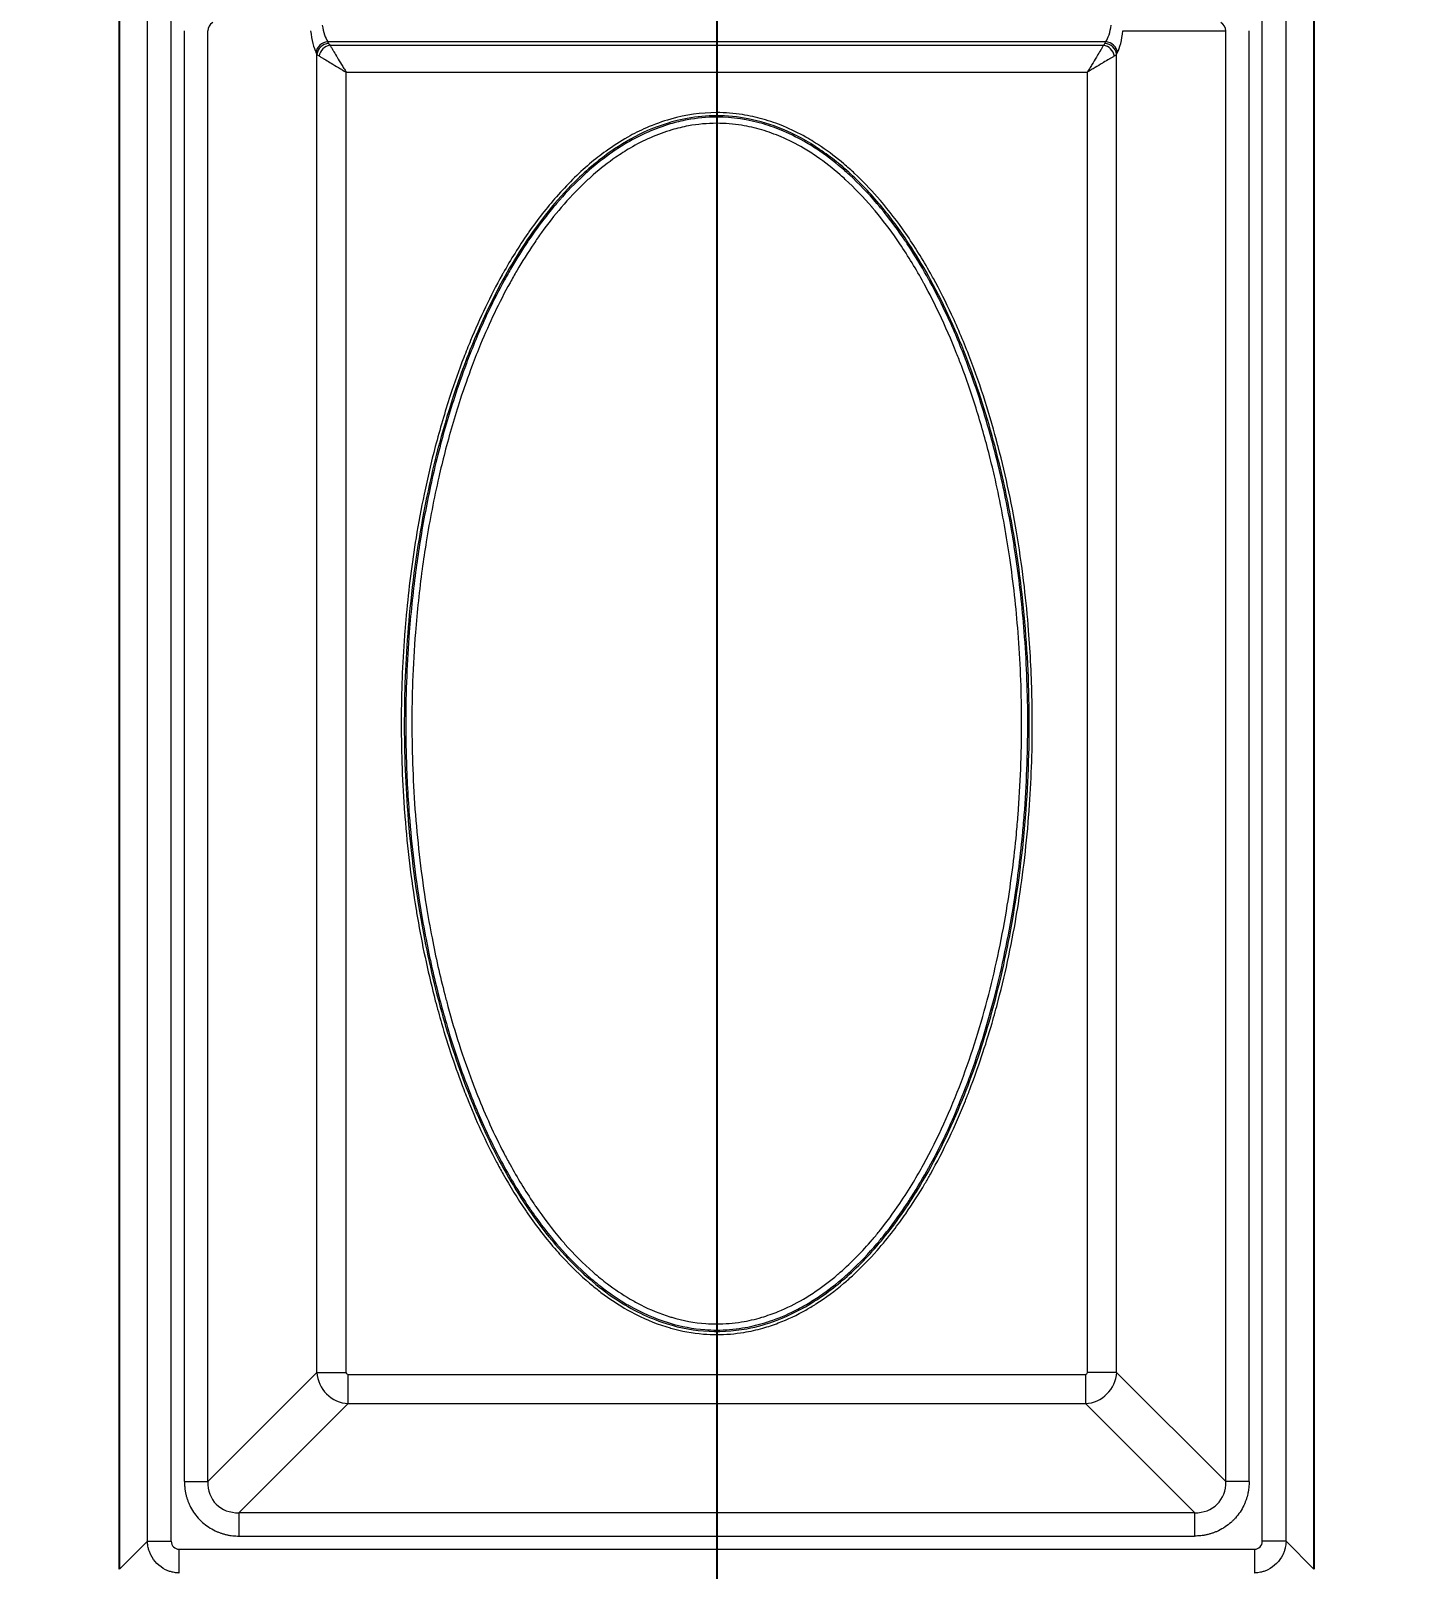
# Model space of a CAD drawing. Header units: millimetres. Extents: x 0 to 1486, y 0 to 1051.
# Drawn here: x 645.83 to 679.83, y 167.1 to 205.36 of the extents above; entities that cross this region are included whole.
import ezdxf

# ---------------------------------------------------------------- set-up
doc = ezdxf.new("R2010")
doc.units = ezdxf.units.MM
doc.header["$LTSCALE"] = 1.25
for name, color, linetype, lineweight, true_color in [('Bemaßungen(DIN)', 7, 'Continuous', 5, 0x262659), ('Sichtbare Kanten(DIN)', 7, 'Continuous', 25, 0x262659), ('Sichtbare tangentiale Kanten(DIN)', 7, 'Continuous', 15, 0x1a1a3e)]:
    doc.layers.add(name, color=color, linetype=linetype, lineweight=lineweight, true_color=true_color)
doc.styles.add('Aktuell-DINGroßer Text', font='arial.ttf')
doc.dimstyles.new('STANDARD-DIN', dxfattribs={"dimscale": 1.25, "dimtxt": 5.25, "dimasz": 2.5, "dimexe": 3.175, "dimexo": 0, "dimgap": 0.8, "dimtad": 1, "dimrnd": 1e-08, "dimtxsty": 'Aktuell-DINGroßer Text', "dimcen": 0.09, "dimdle": 10, "dimclrd": 256, "dimclre": 256, "dimclrt": 256, "dimazin": 2, "dimtfac": 0.666667, "dimtmove": 0, "dimatfit": 3, "dimfxl": 1, "dimtolj": 1, "dimlwd": 25, "dimlwe": 25, "dimarcsym": 0})

# ---------------------------------------------------------------- blocks, each defined once
blk = doc.blocks.new('*D103')
at = {"layer": 'Bemaßungen(DIN)', "color": 250, "linetype": 'Continuous', "lineweight": 25, "true_color": 0x3f3f3f, "transparency": 16777216}
for p, q in [((627.388, 220.033), (627.388, 125.439)), ((662.888, 220.033), (662.888, 125.439)), ((659.763, 129.408), (630.513, 129.408))]:
    blk.add_line(p, q, dxfattribs=at)
at = {"layer": 'Bemaßungen(DIN)', "color": 250, "linetype": 'Continuous', "true_color": 0x3f3f3f, "transparency": 16777216}
for points in [[(630.513, 129.929), (630.513, 128.887), (627.388, 129.408)], [(659.763, 129.929), (659.763, 128.887), (662.888, 129.408)]]:
    blk.add_solid(points, dxfattribs=at)
at = {"layer": 'Defpoints', "color": 0, "linetype": 'Continuous', "transparency": 16777216}
for p in [(627.388, 220.033), (662.888, 220.033), (627.388, 129.408)]:
    blk.add_point(p, dxfattribs=at)
at = {"layer": 'Bemaßungen(DIN)', "color": 179, "linetype": 'Continuous', "lineweight": 25, "true_color": 0x262659, "transparency": 16777216, "insert": (631.045, 138.296), "char_height": 6.5625, "attachment_point": 1, "style": 'Aktuell-DINGroßer Text'}
blk.add_mtext('\\A1;35,5{\\H4.375;±0,1}', dxfattribs=at)
blk = doc.blocks.new('_DotSmall')
at = {"color": 0, "linetype": 'ByBlock', "const_width": 0.5}
blk.add_lwpolyline([(-0.0625, 0, 1), (0.0625, 0, 1)], format="xyb", close=True, dxfattribs=at)
blk = doc.blocks.new('*D104')
at = {"layer": 'Bemaßungen(DIN)', "color": 250, "linetype": 'Continuous', "lineweight": 25, "true_color": 0x3f3f3f, "transparency": 16777216}
for p, q in [((662.888, 223.658), (662.888, 107.189)), ((696.388, 223.658), (696.388, 107.189)), ((666.013, 111.158), (696.388, 111.158))]:
    blk.add_line(p, q, dxfattribs=at)
at = {"layer": 'Bemaßungen(DIN)', "color": 250, "linetype": 'Continuous', "true_color": 0x3f3f3f, "transparency": 16777216}
blk.add_solid([(666.013, 111.679), (666.013, 110.637), (662.888, 111.158)], dxfattribs=at)
at = {"layer": 'Defpoints', "color": 0, "linetype": 'Continuous', "transparency": 16777216}
for p in [(662.888, 223.658), (696.388, 223.658), (696.388, 111.158)]:
    blk.add_point(p, dxfattribs=at)
at = {"layer": 'Bemaßungen(DIN)', "color": 250, "linetype": 'Continuous', "lineweight": 25, "true_color": 0x3f3f3f, "transparency": 16777216, "xscale": 3.125, "yscale": 3.125, "zscale": 3.125}
blk.add_blockref('_DotSmall', (696.388, 111.158), dxfattribs=at)
at = {"layer": 'Bemaßungen(DIN)', "color": 179, "linetype": 'Continuous', "lineweight": 25, "true_color": 0x262659, "transparency": 16777216, "insert": (665.532, 120.046), "char_height": 6.5625, "attachment_point": 1, "style": 'Aktuell-DINGroßer Text'}
blk.add_mtext('\\A1;33,5{\\H4.375;±0,1}', dxfattribs=at)

msp = doc.modelspace()

# ---------------------------------------------------------------- linework, layer by layer
at = {"layer": 'Sichtbare Kanten(DIN)'}
for p, q in [((648.038, 167.096), (648.038, 280.22)), ((677.738, 280.22), (677.738, 167.096))]:
    msp.add_line(p, q, dxfattribs=at)
at = {"layer": 'Sichtbare tangentiale Kanten(DIN)'}
for p, q in [((648.732, 167.79), (648.732, 279.527)), ((649.323, 167.79), (649.323, 279.527)), ((676.454, 167.79), (676.454, 279.527)), ((677.045, 167.79), (677.045, 279.527)), ((649.651, 169.279), (649.651, 205.361)), ((650.233, 169.279), (650.233, 205.361)), ((672.989, 205.361), (675.544, 205.361)), ((675.544, 169.279), (675.544, 205.361)), ((676.126, 169.279), (676.126, 205.361)), ((652.945, 204.778), (652.923, 204.82)), ((652.945, 171.991), (652.945, 204.778)), ((653.214, 205.09), (672.562, 205.09)), ((653.236, 205.047), (653.214, 205.09)), ((653.268, 205.004), (672.508, 205.004)), ((672.541, 205.047), (672.562, 205.09)), ((672.832, 204.778), (672.853, 204.82)), ((672.832, 171.991), (672.832, 204.778)), ((653.672, 204.33), (672.104, 204.33)), ((653.672, 171.991), (653.672, 204.33)), ((672.104, 171.991), (672.104, 204.33)), ((662.888, 203.325), (662.888, 203.249)), ((662.888, 203.249), (662.888, 203.213)), ((662.888, 203.213), (662.888, 203.059)), ((650.233, 169.279), (652.945, 171.991)), ((652.945, 171.991), (653.672, 171.991)), ((653.721, 171.942), (672.056, 171.942)), ((653.721, 171.215), (653.721, 171.942)), ((672.056, 171.942), (672.056, 171.215)), ((672.832, 171.991), (672.104, 171.991)), ((675.544, 169.279), (672.832, 171.991)), ((651.009, 168.503), (653.721, 171.215)), ((653.721, 171.215), (672.056, 171.215)), ((674.767, 168.503), (672.056, 171.215)), ((649.651, 169.279), (650.233, 169.279)), ((676.126, 169.279), (675.544, 169.279)), ((651.009, 167.921), (651.009, 168.503)), ((651.009, 168.503), (674.767, 168.503)), ((674.767, 168.503), (674.767, 167.921)), ((648.038, 167.096), (648.732, 167.79)), ((648.732, 167.79), (649.323, 167.79)), ((651.009, 167.921), (674.767, 167.921)), ((677.045, 167.79), (676.454, 167.79)), ((677.738, 167.096), (677.045, 167.79)), ((649.52, 167.593), (676.257, 167.593)), ((649.52, 167.002), (649.52, 167.593)), ((676.257, 167.593), (676.257, 167.002))]:
    msp.add_line(p, q, dxfattribs=at)
for centre, major_axis, ratio, start_param, end_param in [((650.527, 205.361), (0.294, 0), 0.850826, 2.198862, 3.141444), ((653.346, 205.898), (0, 0.9), 0.332438, 2.027023, 2.68632), ((672.431, 205.898), (0, 0.9), 0.332438, 3.596865, 4.256163), ((675.25, 205.361), (-0.294, 0), 0.850826, 3.141742, 4.084323), ((653.054, 205.895), (-0.001, 1.197), 0.249407, 2.033422, 2.685728), ((672.723, 205.895), (0.001, 1.197), 0.249407, 3.597457, 4.249764), ((653.214, 204.82), (-0.267, -0.136), 0.876427, 4.292601, 5.756816), ((653.236, 204.778), (-0.267, -0.136), 0.876427, 4.292601, 5.756816), ((653.726, 204.831), (-0.803, 0), 0.281851, 0.234549, 0.438861), ((653.268, 204.734), (-0.212, -0.212), 0.822157, 4.024283, 5.400495), ((653.761, 205.099), (-0.539, 0), 0.439726, 0.219686, 0.413587), ((672.015, 205.099), (0.539, 0), 0.439726, 5.869599, 6.063499), ((672.508, 204.734), (0.212, -0.212), 0.822157, 0.88269, 2.258902), ((672.541, 204.778), (0.267, -0.136), 0.876427, 0.526369, 1.990584), ((672.562, 204.82), (0.267, -0.136), 0.876427, 0.526369, 1.990584), ((672.051, 204.831), (0.803, 0), 0.281851, 5.844325, 6.048636), ((653.724, 171.994), (0.566, -0.566), 0.950188, 3.956104, 5.468674), ((653.724, 171.994), (0.0375, 0.0375), 0.943242, 2.385308, 3.897877), ((672.053, 171.994), (-0.566, -0.566), 0.950188, 0.814511, 2.327081), ((672.053, 171.994), (-0.0375, 0.0375), 0.943242, 2.385308, 3.897877), ((651.093, 169.363), (0.65, 0.65), 0.870843, 2.385491, 3.897694), ((674.683, 169.363), (-0.65, 0.65), 0.870843, 2.385491, 3.897694), ((649.526, 167.796), (-0.146, -0.146), 0.970883, 5.512439, 7.053932), ((676.251, 167.796), (-0.146, 0.146), 0.970883, 2.370846, 3.912339)]:
    msp.add_ellipse(centre, major_axis=major_axis, ratio=ratio, start_param=start_param, end_param=end_param, dxfattribs=at)
for points, knots in [([(652.999, 204.734), (653.008, 204.729), (653.017, 204.723), (653.028, 204.717), (653.038, 204.711), (653.049, 204.705), (653.06, 204.698), (653.079, 204.687), (653.099, 204.675), (653.12, 204.662), (653.124, 204.66), (653.128, 204.657), (653.132, 204.654), (653.175, 204.629), (653.222, 204.601), (653.27, 204.572), (653.28, 204.566), (653.29, 204.56), (653.299, 204.554), (653.358, 204.519), (653.42, 204.482), (653.482, 204.444), (653.514, 204.425), (653.545, 204.407), (653.577, 204.387), (653.593, 204.378), (653.609, 204.368), (653.625, 204.359), (653.64, 204.349), (653.656, 204.34), (653.672, 204.33)], [0, 0, 0, 0, 0.0583903, 0.0583903, 0.0583903, 0.1166231, 0.1166231, 0.1166231, 0.213731, 0.213731, 0.213731, 0.233069, 0.233069, 0.233069, 0.4274621, 0.4274621, 0.4274621, 0.4661163, 0.4661163, 0.4661163, 0.6989275, 0.6989275, 0.6989275, 0.8156207, 0.8156207, 0.8156207, 0.8739806, 0.8739806, 0.8739806, 0.9322842, 0.9322842, 0.9322842, 0.9322842]), ([(653.268, 205.004), (653.274, 204.995), (653.279, 204.985), (653.285, 204.975), (653.292, 204.965), (653.298, 204.954), (653.305, 204.943), (653.316, 204.924), (653.328, 204.904), (653.341, 204.883), (653.343, 204.879), (653.346, 204.874), (653.348, 204.87), (653.374, 204.827), (653.402, 204.781), (653.431, 204.732), (653.437, 204.723), (653.443, 204.713), (653.449, 204.703), (653.484, 204.644), (653.521, 204.583), (653.558, 204.52), (653.577, 204.489), (653.596, 204.457), (653.615, 204.426), (653.625, 204.41), (653.634, 204.394), (653.644, 204.378), (653.653, 204.362), (653.663, 204.346), (653.672, 204.33)], [0, 0, 0, 0, 0.0583903, 0.0583903, 0.0583903, 0.1166231, 0.1166231, 0.1166231, 0.213731, 0.213731, 0.213731, 0.233069, 0.233069, 0.233069, 0.4274621, 0.4274621, 0.4274621, 0.4661163, 0.4661163, 0.4661163, 0.6989275, 0.6989275, 0.6989275, 0.8156207, 0.8156207, 0.8156207, 0.8739806, 0.8739806, 0.8739806, 0.9322842, 0.9322842, 0.9322842, 0.9322842]), ([(672.508, 205.004), (672.503, 204.995), (672.497, 204.985), (672.491, 204.975), (672.485, 204.965), (672.478, 204.954), (672.472, 204.943), (672.461, 204.924), (672.449, 204.904), (672.436, 204.883), (672.433, 204.879), (672.431, 204.874), (672.428, 204.87), (672.403, 204.827), (672.375, 204.781), (672.345, 204.732), (672.34, 204.723), (672.334, 204.713), (672.328, 204.703), (672.292, 204.644), (672.256, 204.583), (672.218, 204.52), (672.199, 204.489), (672.18, 204.457), (672.161, 204.426), (672.152, 204.41), (672.142, 204.394), (672.133, 204.378), (672.123, 204.362), (672.114, 204.346), (672.104, 204.33)], [0, 0, 0, 0, 0.0583903, 0.0583903, 0.0583903, 0.1166231, 0.1166231, 0.1166231, 0.2137311, 0.2137311, 0.2137311, 0.233069, 0.233069, 0.233069, 0.4274621, 0.4274621, 0.4274621, 0.4661163, 0.4661163, 0.4661163, 0.6989275, 0.6989275, 0.6989275, 0.8156207, 0.8156207, 0.8156207, 0.8739806, 0.8739806, 0.8739806, 0.9322842, 0.9322842, 0.9322842, 0.9322842]), ([(672.778, 204.734), (672.769, 204.729), (672.759, 204.723), (672.749, 204.717), (672.739, 204.711), (672.728, 204.705), (672.717, 204.698), (672.698, 204.687), (672.678, 204.675), (672.657, 204.662), (672.653, 204.66), (672.648, 204.657), (672.644, 204.654), (672.601, 204.629), (672.555, 204.601), (672.506, 204.572), (672.497, 204.566), (672.487, 204.56), (672.477, 204.554), (672.418, 204.519), (672.357, 204.482), (672.294, 204.444), (672.263, 204.425), (672.231, 204.407), (672.2, 204.387), (672.184, 204.378), (672.168, 204.368), (672.152, 204.359), (672.136, 204.349), (672.12, 204.34), (672.104, 204.33)], [0, 0, 0, 0, 0.0583903, 0.0583903, 0.0583903, 0.1166231, 0.1166231, 0.1166231, 0.2137311, 0.2137311, 0.2137311, 0.233069, 0.233069, 0.233069, 0.4274621, 0.4274621, 0.4274621, 0.4661163, 0.4661163, 0.4661163, 0.6989275, 0.6989275, 0.6989275, 0.8156207, 0.8156207, 0.8156207, 0.8739806, 0.8739806, 0.8739806, 0.9322842, 0.9322842, 0.9322842, 0.9322842]), ([(662.888, 203.325), (663.101, 203.325), (663.315, 203.308), (663.525, 203.275), (663.697, 203.248), (663.867, 203.211), (664.034, 203.164), (664.21, 203.114), (664.382, 203.054), (664.551, 202.984), (664.74, 202.905), (664.923, 202.815), (665.101, 202.715), (665.233, 202.64), (665.363, 202.56), (665.489, 202.475), (665.683, 202.343), (665.87, 202.2), (666.049, 202.049), (666.141, 201.971), (666.23, 201.891), (666.317, 201.81), (666.512, 201.627), (666.698, 201.435), (666.874, 201.234), (667.098, 200.98), (667.307, 200.714), (667.503, 200.438), (667.531, 200.398), (667.559, 200.358), (667.587, 200.318), (667.807, 200), (668.011, 199.671), (668.2, 199.334), (668.225, 199.29), (668.25, 199.246), (668.274, 199.202), (668.435, 198.907), (668.586, 198.606), (668.728, 198.301), (668.891, 197.948), (669.042, 197.59), (669.181, 197.227), (669.456, 196.512), (669.687, 195.78), (669.881, 195.04), (669.883, 195.034), (669.884, 195.028), (669.886, 195.022), (670.082, 194.273), (670.24, 193.515), (670.365, 192.751), (670.432, 192.346), (670.489, 191.939), (670.537, 191.531), (670.579, 191.171), (670.615, 190.809), (670.643, 190.447), (670.689, 189.868), (670.718, 189.287), (670.729, 188.706), (670.733, 188.513), (670.735, 188.321), (670.735, 188.129), (670.735, 187.408), (670.709, 186.688), (670.656, 185.97), (670.652, 185.917), (670.648, 185.863), (670.644, 185.81), (670.582, 185.039), (670.49, 184.27), (670.365, 183.506), (670.364, 183.498), (670.363, 183.49), (670.361, 183.483), (670.237, 182.727), (670.08, 181.976), (669.886, 181.236), (669.837, 181.049), (669.786, 180.863), (669.733, 180.678), (669.571, 180.12), (669.388, 179.568), (669.179, 179.026), (669.144, 178.933), (669.107, 178.84), (669.07, 178.747), (668.818, 178.122), (668.531, 177.511), (668.201, 176.923), (668.156, 176.845), (668.111, 176.767), (668.066, 176.689), (667.915, 176.434), (667.756, 176.183), (667.587, 175.939), (667.489, 175.798), (667.387, 175.658), (667.283, 175.522), (667.152, 175.351), (667.016, 175.185), (666.874, 175.023), (666.689, 174.813), (666.495, 174.611), (666.289, 174.421), (666.211, 174.349), (666.131, 174.278), (666.049, 174.209), (665.829, 174.023), (665.597, 173.85), (665.354, 173.695), (665.271, 173.642), (665.186, 173.591), (665.101, 173.543), (664.882, 173.419), (664.654, 173.311), (664.419, 173.221), (664.293, 173.173), (664.164, 173.13), (664.034, 173.093), (663.879, 173.049), (663.721, 173.014), (663.563, 172.988), (663.34, 172.951), (663.114, 172.932), (662.888, 172.932), (662.777, 172.932), (662.666, 172.937), (662.555, 172.946), (662.281, 172.968), (662.008, 173.018), (661.743, 173.093), (661.738, 173.094), (661.734, 173.096), (661.729, 173.097), (661.437, 173.18), (661.154, 173.294), (660.883, 173.431), (660.813, 173.467), (660.744, 173.504), (660.676, 173.543), (660.444, 173.674), (660.221, 173.822), (660.009, 173.983), (659.913, 174.056), (659.819, 174.131), (659.727, 174.209), (659.492, 174.408), (659.27, 174.623), (659.06, 174.848), (659.007, 174.906), (658.954, 174.964), (658.902, 175.023), (658.647, 175.314), (658.41, 175.621), (658.19, 175.939), (658.17, 175.968), (658.15, 175.997), (658.131, 176.026), (657.933, 176.317), (657.748, 176.617), (657.576, 176.923), (657.52, 177.022), (657.466, 177.121), (657.413, 177.221), (657.138, 177.739), (656.895, 178.273), (656.679, 178.818), (656.651, 178.887), (656.624, 178.956), (656.597, 179.026), (656.389, 179.568), (656.205, 180.12), (656.044, 180.678), (655.99, 180.863), (655.939, 181.049), (655.89, 181.236), (655.723, 181.875), (655.583, 182.521), (655.468, 183.172), (655.448, 183.283), (655.429, 183.395), (655.411, 183.506), (655.286, 184.27), (655.194, 185.039), (655.133, 185.81), (655.131, 185.838), (655.128, 185.867), (655.126, 185.895), (655.07, 186.638), (655.042, 187.383), (655.042, 188.129), (655.042, 188.2), (655.042, 188.27), (655.042, 188.341), (655.047, 189.044), (655.077, 189.747), (655.133, 190.447), (655.143, 190.578), (655.154, 190.708), (655.167, 190.838), (655.226, 191.478), (655.307, 192.117), (655.411, 192.751), (655.471, 193.114), (655.538, 193.477), (655.613, 193.837), (655.696, 194.234), (655.788, 194.629), (655.89, 195.022), (656.002, 195.448), (656.126, 195.872), (656.263, 196.291), (656.366, 196.607), (656.478, 196.921), (656.597, 197.231), (656.652, 197.373), (656.708, 197.514), (656.766, 197.654), (656.997, 198.214), (657.257, 198.761), (657.552, 199.29), (657.56, 199.305), (657.568, 199.319), (657.576, 199.334), (657.766, 199.671), (657.969, 200), (658.19, 200.318), (658.199, 200.332), (658.209, 200.346), (658.219, 200.36), (658.431, 200.663), (658.658, 200.956), (658.902, 201.234), (659.031, 201.38), (659.164, 201.522), (659.303, 201.659), (659.439, 201.794), (659.581, 201.924), (659.727, 202.049), (659.859, 202.161), (659.996, 202.268), (660.136, 202.369), (660.31, 202.494), (660.49, 202.61), (660.675, 202.715), (660.825, 202.799), (660.98, 202.877), (661.137, 202.946), (661.334, 203.032), (661.536, 203.105), (661.743, 203.164), (662.115, 203.269), (662.502, 203.325), (662.888, 203.325)], [0, 0, 0, 0, 0.639708, 0.639708, 0.639708, 1.160348, 1.160348, 1.160348, 1.708499, 1.708499, 1.708499, 2.321068, 2.321068, 2.321068, 2.777127, 2.777127, 2.777127, 3.481707, 3.481707, 3.481707, 3.840961, 3.840961, 3.840961, 4.642216, 4.642216, 4.642216, 5.656868, 5.656868, 5.656868, 5.802986, 5.802986, 5.802986, 6.963587, 6.963587, 6.963587, 7.114552, 7.114552, 7.114552, 8.124051, 8.124051, 8.124051, 9.289556, 9.289556, 9.289556, 11.587453, 11.587453, 11.587453, 11.605982, 11.605982, 11.605982, 13.927144, 13.927144, 13.927144, 15.159529, 15.159529, 15.159529, 16.248341, 16.248341, 16.248341, 17.992352, 17.992352, 17.992352, 18.569576, 18.569576, 18.569576, 20.730291, 20.730291, 20.730291, 20.890769, 20.890769, 20.890769, 23.211965, 23.211965, 23.211965, 23.235727, 23.235727, 23.235727, 25.53318, 25.53318, 25.53318, 26.112017, 26.112017, 26.112017, 27.854377, 27.854377, 27.854377, 28.153739, 28.153739, 28.153739, 30.175566, 30.175566, 30.175566, 30.445968, 30.445968, 30.445968, 31.33622, 31.33622, 31.33622, 31.85246, 31.85246, 31.85246, 32.496894, 32.496894, 32.496894, 33.336993, 33.336993, 33.336993, 33.657412, 33.657412, 33.657412, 34.522413, 34.522413, 34.522413, 34.818036, 34.818036, 34.818036, 35.57249, 35.57249, 35.57249, 35.978641, 35.978641, 35.978641, 36.46173, 36.46173, 36.46173, 37.139135, 37.139135, 37.139135, 37.472442, 37.472442, 37.472442, 38.299742, 38.299742, 38.299742, 38.313597, 38.313597, 38.313597, 39.224503, 39.224503, 39.224503, 39.460285, 39.460285, 39.460285, 40.259784, 40.259784, 40.259784, 40.620853, 40.620853, 40.620853, 41.545701, 41.545701, 41.545701, 41.781511, 41.781511, 41.781511, 42.942132, 42.942132, 42.942132, 43.047049, 43.047049, 43.047049, 44.102719, 44.102719, 44.102719, 44.442229, 44.442229, 44.442229, 46.200033, 46.200033, 46.200033, 46.423921, 46.423921, 46.423921, 48.166433, 48.166433, 48.166433, 48.745108, 48.745108, 48.745108, 50.727284, 50.727284, 50.727284, 51.066318, 51.066318, 51.066318, 53.387519, 53.387519, 53.387519, 53.473034, 53.473034, 53.473034, 55.708716, 55.708716, 55.708716, 55.921312, 55.921312, 55.921312, 58.029915, 58.029915, 58.029915, 58.421576, 58.421576, 58.421576, 60.351166, 60.351166, 60.351166, 61.455449, 61.455449, 61.455449, 62.672368, 62.672368, 62.672368, 63.995258, 63.995258, 63.995258, 64.993535, 64.993535, 64.993535, 65.448701, 65.448701, 65.448701, 67.264643, 67.264643, 67.264643, 67.314699, 67.314699, 67.314699, 68.475297, 68.475297, 68.475297, 68.525889, 68.525889, 68.525889, 69.636002, 69.636002, 69.636002, 70.220476, 70.220476, 70.220476, 70.796631, 70.796631, 70.796631, 71.316647, 71.316647, 71.316647, 71.957253, 71.957253, 71.957253, 72.473802, 72.473802, 72.473802, 73.117889, 73.117889, 73.117889, 74.278288, 74.278288, 74.278288, 74.278288]), ([(662.888, 203.249), (663.15, 203.249), (663.709, 203.193), (664.583, 202.923), (665.462, 202.439), (666.311, 201.748), (667.071, 200.92), (667.702, 200.037), (668.435, 198.801), (669.172, 197.157), (669.797, 195.172), (670.215, 193.286), (670.529, 191.196), (670.695, 188.752), (670.622, 185.897), (670.282, 183.2), (669.724, 180.794), (669.007, 178.683), (668.164, 176.92), (667.206, 175.491), (666.301, 174.488), (665.369, 173.754), (664.48, 173.295), (663.547, 173.027), (662.565, 172.973), (661.644, 173.173), (660.89, 173.496), (660.26, 173.875), (659.658, 174.351), (659.054, 174.946), (658.485, 175.635), (657.944, 176.429), (657.339, 177.483), (656.695, 178.899), (656.056, 180.789), (655.505, 183.145), (655.174, 185.714), (655.085, 188.367), (655.213, 190.938), (655.59, 193.59), (656.182, 195.915), (656.883, 197.801), (657.494, 199.068), (658.11, 200.087), (658.683, 200.882), (659.408, 201.694), (660.233, 202.387), (661.183, 202.92), (662.051, 203.193), (662.641, 203.249), (662.888, 203.249)], [0, 0, 0, 0, 0.801473, 1.708499, 2.777127, 3.840961, 5.018658, 6.172353, 7.114552, 9.351003, 11.587453, 13.373491, 15.159529, 17.94491, 20.730291, 23.740723, 26.112017, 28.153739, 30.445968, 31.987116, 33.336993, 34.522413, 35.57249, 36.368743, 37.472442, 38.554664, 39.224503, 39.965544, 40.78815, 41.545701, 42.532728, 43.487478, 44.442229, 46.200033, 48.166433, 50.445565, 53.473034, 55.947305, 58.421576, 61.208417, 63.995258, 65.629951, 67.264643, 68.228999, 69.222094, 70.220476, 71.519846, 72.473802, 73.523577, 74.278288, 74.278288, 74.278288, 74.278288]), ([(662.888, 203.213), (663.281, 203.213), (663.674, 203.152), (664.05, 203.042), (664.22, 202.992), (664.387, 202.931), (664.55, 202.862), (664.746, 202.778), (664.937, 202.681), (665.121, 202.574), (665.236, 202.506), (665.349, 202.434), (665.459, 202.359), (665.669, 202.215), (665.87, 202.057), (666.061, 201.89), (666.103, 201.853), (666.146, 201.815), (666.187, 201.777), (666.43, 201.554), (666.658, 201.316), (666.871, 201.066), (666.932, 200.995), (666.992, 200.923), (667.051, 200.85), (667.233, 200.623), (667.404, 200.389), (667.566, 200.149), (667.616, 200.075), (667.665, 200), (667.714, 199.925), (667.872, 199.678), (668.022, 199.425), (668.164, 199.168), (668.171, 199.155), (668.178, 199.142), (668.186, 199.128), (668.341, 198.844), (668.486, 198.554), (668.622, 198.261), (668.786, 197.909), (668.936, 197.552), (669.075, 197.19), (669.088, 197.156), (669.101, 197.121), (669.114, 197.086), (669.238, 196.759), (669.352, 196.429), (669.458, 196.096), (669.583, 195.703), (669.697, 195.306), (669.8, 194.907), (669.86, 194.673), (669.916, 194.438), (669.969, 194.202), (670.083, 193.695), (670.181, 193.185), (670.264, 192.672), (670.285, 192.54), (670.306, 192.408), (670.325, 192.275), (670.416, 191.655), (670.485, 191.032), (670.534, 190.407), (670.589, 189.702), (670.618, 188.994), (670.622, 188.287), (670.622, 188.234), (670.622, 188.181), (670.622, 188.129), (670.622, 187.368), (670.593, 186.608), (670.534, 185.85), (670.521, 185.685), (670.506, 185.519), (670.491, 185.353), (670.434, 184.762), (670.359, 184.172), (670.264, 183.585), (670.203, 183.205), (670.133, 182.825), (670.054, 182.448), (669.978, 182.08), (669.893, 181.714), (669.8, 181.35), (669.638, 180.722), (669.45, 180.099), (669.231, 179.488), (669.193, 179.382), (669.154, 179.276), (669.114, 179.171), (669.01, 178.895), (668.899, 178.621), (668.781, 178.349), (668.596, 177.925), (668.394, 177.507), (668.17, 177.101), (668.168, 177.097), (668.166, 177.093), (668.164, 177.089), (668.028, 176.842), (667.885, 176.6), (667.733, 176.362), (667.678, 176.277), (667.623, 176.192), (667.566, 176.109), (667.402, 175.866), (667.228, 175.629), (667.044, 175.399), (666.987, 175.329), (666.929, 175.26), (666.871, 175.191), (666.664, 174.949), (666.444, 174.718), (666.21, 174.501), (666.161, 174.456), (666.111, 174.411), (666.061, 174.367), (665.866, 174.197), (665.662, 174.038), (665.448, 173.892), (665.341, 173.819), (665.232, 173.75), (665.121, 173.684), (665.027, 173.63), (664.932, 173.578), (664.836, 173.529), (664.63, 173.425), (664.418, 173.335), (664.199, 173.262), (664.15, 173.245), (664.1, 173.23), (664.05, 173.215), (663.878, 173.164), (663.703, 173.124), (663.526, 173.096), (663.315, 173.062), (663.102, 173.045), (662.888, 173.045), (662.79, 173.045), (662.691, 173.048), (662.593, 173.056), (662.299, 173.078), (662.008, 173.132), (661.726, 173.215), (661.71, 173.22), (661.693, 173.225), (661.677, 173.23), (661.339, 173.334), (661.015, 173.479), (660.71, 173.653), (660.692, 173.663), (660.674, 173.674), (660.656, 173.684), (660.455, 173.802), (660.263, 173.932), (660.078, 174.072), (659.954, 174.166), (659.833, 174.265), (659.716, 174.367), (659.648, 174.426), (659.582, 174.487), (659.516, 174.548), (659.301, 174.751), (659.098, 174.966), (658.907, 175.19), (658.676, 175.46), (658.462, 175.742), (658.262, 176.033), (658.245, 176.058), (658.227, 176.083), (658.21, 176.109), (658.101, 176.27), (657.996, 176.435), (657.894, 176.602), (657.797, 176.762), (657.703, 176.925), (657.613, 177.089), (657.51, 177.275), (657.412, 177.463), (657.318, 177.653), (657.129, 178.036), (656.957, 178.426), (656.798, 178.821), (656.752, 178.937), (656.706, 179.054), (656.662, 179.171), (656.464, 179.696), (656.289, 180.229), (656.135, 180.768), (656.08, 180.961), (656.027, 181.155), (655.977, 181.35), (655.856, 181.819), (655.75, 182.292), (655.658, 182.767), (655.605, 183.039), (655.556, 183.312), (655.512, 183.585), (655.391, 184.336), (655.302, 185.092), (655.242, 185.85), (655.222, 186.106), (655.206, 186.363), (655.193, 186.619), (655.167, 187.122), (655.154, 187.625), (655.154, 188.129), (655.154, 188.522), (655.162, 188.916), (655.178, 189.31), (655.192, 189.676), (655.214, 190.042), (655.243, 190.407), (655.284, 190.937), (655.34, 191.465), (655.411, 191.991), (655.442, 192.219), (655.476, 192.446), (655.512, 192.672), (655.592, 193.163), (655.685, 193.651), (655.792, 194.136), (655.85, 194.394), (655.911, 194.651), (655.977, 194.907), (656.092, 195.355), (656.221, 195.8), (656.365, 196.24), (656.457, 196.524), (656.556, 196.806), (656.662, 197.086), (656.693, 197.169), (656.725, 197.251), (656.758, 197.334), (656.9, 197.694), (657.053, 198.051), (657.22, 198.402), (657.344, 198.661), (657.474, 198.917), (657.613, 199.168), (657.669, 199.27), (657.726, 199.371), (657.785, 199.472), (657.914, 199.692), (658.049, 199.909), (658.192, 200.122), (658.198, 200.131), (658.204, 200.14), (658.21, 200.149), (658.347, 200.352), (658.491, 200.551), (658.643, 200.745), (658.728, 200.854), (658.815, 200.961), (658.905, 201.067), (659.094, 201.287), (659.293, 201.498), (659.504, 201.698), (659.574, 201.763), (659.644, 201.828), (659.716, 201.89), (659.899, 202.051), (660.091, 202.202), (660.292, 202.341), (660.41, 202.423), (660.531, 202.501), (660.655, 202.574), (660.825, 202.673), (661, 202.763), (661.18, 202.842), (661.357, 202.92), (661.54, 202.987), (661.726, 203.042), (661.867, 203.083), (662.01, 203.118), (662.154, 203.144), (662.396, 203.189), (662.642, 203.213), (662.888, 203.213)], [0, 0, 0, 0, 1.13436, 1.13436, 1.13436, 1.648132, 1.648132, 1.648132, 2.268893, 2.268893, 2.268893, 2.658644, 2.658644, 2.658644, 3.403508, 3.403508, 3.403508, 3.570243, 3.570243, 3.570243, 4.538009, 4.538009, 4.538009, 4.814995, 4.814995, 4.814995, 5.672522, 5.672522, 5.672522, 5.936787, 5.936787, 5.936787, 6.807049, 6.807049, 6.807049, 6.85221, 6.85221, 6.85221, 7.813767, 7.813767, 7.813767, 8.965202, 8.965202, 8.965202, 9.076064, 9.076064, 9.076064, 10.116636, 10.116636, 10.116636, 11.345066, 11.345066, 11.345066, 12.065149, 12.065149, 12.065149, 13.614093, 13.614093, 13.614093, 14.013663, 14.013663, 14.013663, 15.88308, 15.88308, 15.88308, 17.995019, 17.995019, 17.995019, 18.152131, 18.152131, 18.152131, 20.421151, 20.421151, 20.421151, 20.917399, 20.917399, 20.917399, 22.690238, 22.690238, 22.690238, 23.83978, 23.83978, 23.83978, 24.959232, 24.959232, 24.959232, 26.893631, 26.893631, 26.893631, 27.228211, 27.228211, 27.228211, 28.107348, 28.107348, 28.107348, 29.483886, 29.483886, 29.483886, 29.497213, 29.497213, 29.497213, 30.332062, 30.332062, 30.332062, 30.631736, 30.631736, 30.631736, 31.500075, 31.500075, 31.500075, 31.766262, 31.766262, 31.766262, 32.704434, 32.704434, 32.704434, 32.900755, 32.900755, 32.900755, 33.658217, 33.658217, 33.658217, 34.035302, 34.035302, 34.035302, 34.350766, 34.350766, 34.350766, 35.019428, 35.019428, 35.019428, 35.169775, 35.169775, 35.169775, 35.688089, 35.688089, 35.688089, 36.304253, 36.304253, 36.304253, 36.588432, 36.588432, 36.588432, 37.438768, 37.438768, 37.438768, 37.488776, 37.488776, 37.488776, 38.512582, 38.512582, 38.512582, 38.573276, 38.573276, 38.573276, 39.250927, 39.250927, 39.250927, 39.707763, 39.707763, 39.707763, 39.971507, 39.971507, 39.971507, 40.840853, 40.840853, 40.840853, 41.886498, 41.886498, 41.886498, 41.976802, 41.976802, 41.976802, 42.555048, 42.555048, 42.555048, 43.111289, 43.111289, 43.111289, 43.74126, 43.74126, 43.74126, 45.007841, 45.007841, 45.007841, 45.380295, 45.380295, 45.380295, 47.050279, 47.050279, 47.050279, 47.649332, 47.649332, 47.649332, 49.092716, 49.092716, 49.092716, 49.918292, 49.918292, 49.918292, 52.18734, 52.18734, 52.18734, 52.954306, 52.954306, 52.954306, 54.456398, 54.456398, 54.456398, 55.632024, 55.632024, 55.632024, 56.72542, 56.72542, 56.72542, 58.309742, 58.309742, 58.309742, 58.994445, 58.994445, 58.994445, 60.475949, 60.475949, 60.475949, 61.263459, 61.263459, 61.263459, 62.642156, 62.642156, 62.642156, 63.532468, 63.532468, 63.532468, 63.795658, 63.795658, 63.795658, 64.94916, 64.94916, 64.94916, 65.801482, 65.801482, 65.801482, 66.146102, 66.146102, 66.146102, 66.904062, 66.904062, 66.904062, 66.935983, 66.935983, 66.935983, 67.662022, 67.662022, 67.662022, 68.070543, 68.070543, 68.070543, 68.924954, 68.924954, 68.924954, 69.205049, 69.205049, 69.205049, 69.919449, 69.919449, 69.919449, 70.33964, 70.33964, 70.33964, 70.911285, 70.911285, 70.911285, 71.474241, 71.474241, 71.474241, 71.898749, 71.898749, 71.898749, 72.608523, 72.608523, 72.608523, 72.608523]), ([(662.888, 203.059), (663.095, 203.059), (663.302, 203.042), (663.506, 203.009), (663.675, 202.982), (663.843, 202.944), (664.007, 202.895), (664.171, 202.847), (664.332, 202.788), (664.49, 202.721), (664.68, 202.64), (664.865, 202.546), (665.044, 202.441), (665.156, 202.376), (665.265, 202.306), (665.372, 202.233), (665.577, 202.092), (665.773, 201.938), (665.96, 201.775), (666.002, 201.738), (666.043, 201.701), (666.084, 201.664), (666.318, 201.449), (666.538, 201.219), (666.745, 200.978), (666.748, 200.975), (666.751, 200.971), (666.755, 200.967), (666.949, 200.74), (667.132, 200.502), (667.305, 200.258), (667.35, 200.193), (667.395, 200.129), (667.439, 200.063), (667.651, 199.75), (667.847, 199.426), (668.03, 199.095), (668.037, 199.081), (668.044, 199.068), (668.051, 199.055), (668.18, 198.82), (668.301, 198.581), (668.416, 198.339), (668.573, 198.01), (668.718, 197.676), (668.853, 197.337), (668.893, 197.236), (668.932, 197.134), (668.971, 197.032), (669.094, 196.708), (669.207, 196.38), (669.312, 196.049), (669.437, 195.659), (669.549, 195.265), (669.651, 194.869), (669.701, 194.676), (669.748, 194.483), (669.792, 194.29), (669.918, 193.746), (670.024, 193.198), (670.113, 192.648), (670.134, 192.516), (670.154, 192.385), (670.174, 192.253), (670.264, 191.636), (670.333, 191.017), (670.381, 190.396), (670.436, 189.694), (670.465, 188.99), (670.469, 188.286), (670.469, 188.233), (670.469, 188.181), (670.469, 188.129), (670.469, 187.372), (670.44, 186.616), (670.381, 185.862), (670.369, 185.702), (670.355, 185.542), (670.34, 185.382), (670.283, 184.789), (670.208, 184.198), (670.113, 183.609), (670.052, 183.231), (669.982, 182.854), (669.904, 182.479), (669.828, 182.114), (669.744, 181.75), (669.651, 181.389), (669.463, 180.656), (669.238, 179.933), (668.971, 179.225), (668.704, 178.517), (668.394, 177.825), (668.03, 177.163), (667.948, 177.015), (667.864, 176.868), (667.777, 176.723), (667.669, 176.544), (667.557, 176.368), (667.439, 176.194), (667.277, 175.955), (667.106, 175.721), (666.924, 175.496), (666.869, 175.426), (666.812, 175.358), (666.754, 175.291), (666.508, 175.003), (666.244, 174.731), (665.96, 174.482), (665.934, 174.46), (665.908, 174.438), (665.883, 174.416), (665.716, 174.275), (665.542, 174.141), (665.362, 174.018), (665.258, 173.947), (665.152, 173.88), (665.043, 173.816), (664.841, 173.698), (664.631, 173.593), (664.415, 173.505), (664.281, 173.451), (664.145, 173.403), (664.007, 173.362), (663.841, 173.313), (663.672, 173.274), (663.502, 173.247), (663.299, 173.214), (663.094, 173.198), (662.888, 173.198), (662.798, 173.198), (662.709, 173.201), (662.619, 173.207), (662.332, 173.227), (662.046, 173.28), (661.77, 173.362), (661.754, 173.367), (661.738, 173.371), (661.722, 173.376), (661.474, 173.453), (661.233, 173.552), (661.002, 173.669), (660.911, 173.716), (660.821, 173.765), (660.733, 173.816), (660.538, 173.931), (660.351, 174.057), (660.171, 174.194), (660.049, 174.286), (659.931, 174.382), (659.817, 174.482), (659.567, 174.701), (659.333, 174.937), (659.114, 175.185), (659.083, 175.22), (659.052, 175.255), (659.022, 175.291), (658.796, 175.555), (658.585, 175.833), (658.388, 176.12), (658.371, 176.145), (658.354, 176.169), (658.337, 176.194), (658.125, 176.508), (657.929, 176.831), (657.747, 177.163), (657.694, 177.258), (657.643, 177.354), (657.592, 177.451), (657.351, 177.915), (657.135, 178.392), (656.94, 178.878), (656.894, 178.993), (656.849, 179.109), (656.805, 179.225), (656.574, 179.838), (656.375, 180.462), (656.203, 181.094), (656.177, 181.192), (656.151, 181.29), (656.125, 181.389), (656.005, 181.855), (655.9, 182.324), (655.808, 182.797), (655.755, 183.067), (655.707, 183.338), (655.663, 183.609), (655.543, 184.356), (655.454, 185.108), (655.395, 185.862), (655.336, 186.616), (655.307, 187.372), (655.307, 188.129), (655.307, 188.476), (655.313, 188.824), (655.326, 189.172), (655.34, 189.58), (655.363, 189.988), (655.395, 190.395), (655.436, 190.922), (655.492, 191.447), (655.563, 191.971), (655.594, 192.197), (655.627, 192.423), (655.664, 192.648), (655.751, 193.189), (655.855, 193.727), (655.977, 194.261), (656.024, 194.464), (656.073, 194.667), (656.125, 194.869), (656.24, 195.314), (656.368, 195.755), (656.51, 196.192), (656.602, 196.474), (656.701, 196.754), (656.805, 197.032), (656.873, 197.211), (656.943, 197.388), (657.016, 197.565), (657.232, 198.087), (657.475, 198.599), (657.747, 199.095), (657.802, 199.195), (657.859, 199.295), (657.917, 199.394), (658.05, 199.622), (658.19, 199.845), (658.337, 200.063), (658.401, 200.157), (658.466, 200.251), (658.532, 200.343), (658.687, 200.558), (658.85, 200.766), (659.022, 200.967), (659.207, 201.183), (659.403, 201.391), (659.61, 201.587), (659.677, 201.651), (659.746, 201.714), (659.817, 201.775), (659.996, 201.932), (660.183, 202.08), (660.379, 202.215), (660.494, 202.295), (660.612, 202.371), (660.733, 202.441), (660.897, 202.538), (661.067, 202.625), (661.241, 202.702), (661.413, 202.777), (661.59, 202.842), (661.77, 202.895), (661.905, 202.935), (662.043, 202.968), (662.182, 202.994), (662.415, 203.037), (662.652, 203.059), (662.888, 203.059)], [0, 0, 0, 0, 0.620901, 0.620901, 0.620901, 1.134291, 1.134291, 1.134291, 1.648132, 1.648132, 1.648132, 2.268896, 2.268896, 2.268896, 2.658644, 2.658644, 2.658644, 3.403509, 3.403509, 3.403509, 3.570243, 3.570243, 3.570243, 4.522872, 4.522872, 4.522872, 4.538033, 4.538033, 4.538033, 5.435647, 5.435647, 5.435647, 5.672526, 5.672526, 5.672526, 6.807049, 6.807049, 6.807049, 6.85221, 6.85221, 6.85221, 7.65563, 7.65563, 7.65563, 8.748582, 8.748582, 8.748582, 9.07605, 9.07605, 9.07605, 10.116636, 10.116636, 10.116636, 11.345061, 11.345061, 11.345061, 11.940907, 11.940907, 11.940907, 13.614094, 13.614094, 13.614094, 14.013663, 14.013663, 14.013663, 15.883041, 15.883041, 15.883041, 17.995019, 17.995019, 17.995019, 18.152131, 18.152131, 18.152131, 20.421151, 20.421151, 20.421151, 20.902488, 20.902488, 20.902488, 22.690208, 22.690208, 22.690208, 23.83978, 23.83978, 23.83978, 24.959232, 24.959232, 24.959232, 27.228332, 27.228332, 27.228332, 29.497264, 29.497264, 29.497264, 30.004132, 30.004132, 30.004132, 30.631822, 30.631822, 30.631822, 31.500075, 31.500075, 31.500075, 31.766262, 31.766262, 31.766262, 32.900744, 32.900744, 32.900744, 33.002604, 33.002604, 33.002604, 33.658217, 33.658217, 33.658217, 34.035386, 34.035386, 34.035386, 34.737409, 34.737409, 34.737409, 35.169886, 35.169886, 35.169886, 35.688089, 35.688089, 35.688089, 36.304254, 36.304254, 36.304254, 36.573387, 36.573387, 36.573387, 37.438768, 37.438768, 37.438768, 37.488776, 37.488776, 37.488776, 38.267108, 38.267108, 38.267108, 38.573188, 38.573188, 38.573188, 39.250927, 39.250927, 39.250927, 39.707618, 39.707618, 39.707618, 40.702482, 40.702482, 40.702482, 40.842288, 40.842288, 40.842288, 41.886498, 41.886498, 41.886498, 41.976801, 41.976801, 41.976801, 43.111293, 43.111293, 43.111293, 43.438274, 43.438274, 43.438274, 45.007841, 45.007841, 45.007841, 45.380294, 45.380294, 45.380294, 47.344178, 47.344178, 47.344178, 47.649338, 47.649338, 47.649338, 49.092716, 49.092716, 49.092716, 49.918319, 49.918319, 49.918319, 52.187343, 52.187343, 52.187343, 54.456392, 54.456392, 54.456392, 55.49965, 55.49965, 55.49965, 56.725435, 56.725435, 56.725435, 58.309742, 58.309742, 58.309742, 58.994439, 58.994439, 58.994439, 60.637765, 60.637765, 60.637765, 61.26347, 61.26347, 61.26347, 62.642156, 62.642156, 62.642156, 63.532496, 63.532496, 63.532496, 64.10511, 64.10511, 64.10511, 65.801507, 65.801507, 65.801507, 66.146102, 66.146102, 66.146102, 66.936006, 66.936006, 66.936006, 67.277478, 67.277478, 67.277478, 68.070691, 68.070691, 68.070691, 68.924954, 68.924954, 68.924954, 69.205049, 69.205049, 69.205049, 69.919449, 69.919449, 69.919449, 70.339628, 70.339628, 70.339628, 70.911285, 70.911285, 70.911285, 71.474194, 71.474194, 71.474194, 71.898749, 71.898749, 71.898749, 72.608523, 72.608523, 72.608523, 72.608523]), ([(649.651, 169.279), (649.651, 169.253), (649.651, 169.227), (649.653, 169.201), (649.654, 169.182), (649.655, 169.163), (649.657, 169.143), (649.658, 169.137), (649.658, 169.131), (649.659, 169.124), (649.662, 169.099), (649.665, 169.073), (649.669, 169.048), (649.672, 169.035), (649.674, 169.022), (649.676, 169.01), (649.679, 168.997), (649.681, 168.985), (649.684, 168.972), (649.69, 168.947), (649.696, 168.922), (649.703, 168.898), (649.71, 168.873), (649.717, 168.849), (649.726, 168.825), (649.734, 168.801), (649.743, 168.777), (649.752, 168.753), (649.762, 168.73), (649.772, 168.706), (649.783, 168.684), (649.838, 168.569), (649.908, 168.463), (649.992, 168.369), (650.009, 168.35), (650.026, 168.331), (650.044, 168.314), (650.062, 168.296), (650.08, 168.279), (650.099, 168.262), (650.193, 168.178), (650.299, 168.108), (650.414, 168.053), (650.437, 168.042), (650.46, 168.032), (650.483, 168.022), (650.507, 168.013), (650.531, 168.004), (650.555, 167.996), (650.579, 167.987), (650.603, 167.98), (650.628, 167.973), (650.652, 167.966), (650.677, 167.96), (650.702, 167.954), (650.715, 167.951), (650.727, 167.949), (650.74, 167.946), (650.752, 167.944), (650.765, 167.941), (650.778, 167.939), (650.803, 167.935), (650.829, 167.932), (650.854, 167.929), (650.861, 167.928), (650.867, 167.928), (650.873, 167.927), (650.893, 167.925), (650.912, 167.924), (650.931, 167.923), (650.957, 167.921), (650.983, 167.921), (651.009, 167.921)], [-5.513202, -5.513202, -5.513202, -5.513202, -5.436809, -5.436809, -5.436809, -5.379514, -5.379514, -5.379514, -5.360415, -5.360415, -5.360415, -5.284022, -5.284022, -5.284022, -5.245825, -5.245825, -5.245825, -5.207629, -5.207629, -5.207629, -5.131235, -5.131235, -5.131235, -5.054842, -5.054842, -5.054842, -4.978448, -4.978448, -4.978448, -4.902055, -4.902055, -4.902055, -4.520088, -4.520088, -4.520088, -4.443694, -4.443694, -4.443694, -4.367301, -4.367301, -4.367301, -3.985334, -3.985334, -3.985334, -3.90894, -3.90894, -3.90894, -3.832547, -3.832547, -3.832547, -3.756153, -3.756153, -3.756153, -3.67976, -3.67976, -3.67976, -3.641563, -3.641563, -3.641563, -3.603367, -3.603367, -3.603367, -3.526973, -3.526973, -3.526973, -3.507875, -3.507875, -3.507875, -3.45058, -3.45058, -3.45058, -3.374186, -3.374186, -3.374186, -3.374186]), ([(676.126, 169.279), (676.126, 169.253), (676.125, 169.227), (676.124, 169.201), (676.123, 169.182), (676.121, 169.163), (676.119, 169.143), (676.119, 169.137), (676.118, 169.131), (676.117, 169.124), (676.115, 169.099), (676.111, 169.073), (676.107, 169.048), (676.105, 169.035), (676.103, 169.022), (676.1, 169.01), (676.098, 168.997), (676.095, 168.985), (676.092, 168.972), (676.087, 168.947), (676.081, 168.922), (676.074, 168.898), (676.067, 168.873), (676.059, 168.849), (676.051, 168.825), (676.042, 168.801), (676.034, 168.777), (676.024, 168.753), (676.014, 168.73), (676.004, 168.706), (675.993, 168.684), (675.939, 168.569), (675.868, 168.463), (675.785, 168.369), (675.768, 168.35), (675.751, 168.331), (675.733, 168.314), (675.715, 168.296), (675.697, 168.279), (675.678, 168.262), (675.584, 168.178), (675.477, 168.108), (675.363, 168.053), (675.34, 168.042), (675.317, 168.032), (675.293, 168.022), (675.27, 168.013), (675.246, 168.004), (675.222, 167.996), (675.198, 167.987), (675.173, 167.98), (675.149, 167.973), (675.124, 167.966), (675.099, 167.96), (675.074, 167.954), (675.062, 167.951), (675.049, 167.949), (675.037, 167.946), (675.024, 167.944), (675.011, 167.941), (674.999, 167.939), (674.973, 167.935), (674.948, 167.932), (674.922, 167.929), (674.916, 167.928), (674.909, 167.928), (674.903, 167.927), (674.884, 167.925), (674.864, 167.924), (674.845, 167.923), (674.819, 167.921), (674.793, 167.921), (674.767, 167.921)], [-5.513202, -5.513202, -5.513202, -5.513202, -5.436809, -5.436809, -5.436809, -5.379514, -5.379514, -5.379514, -5.360415, -5.360415, -5.360415, -5.284022, -5.284022, -5.284022, -5.245825, -5.245825, -5.245825, -5.207629, -5.207629, -5.207629, -5.131235, -5.131235, -5.131235, -5.054842, -5.054842, -5.054842, -4.978448, -4.978448, -4.978448, -4.902055, -4.902055, -4.902055, -4.520088, -4.520088, -4.520088, -4.443694, -4.443694, -4.443694, -4.367301, -4.367301, -4.367301, -3.985334, -3.985334, -3.985334, -3.90894, -3.90894, -3.90894, -3.832547, -3.832547, -3.832547, -3.756153, -3.756153, -3.756153, -3.67976, -3.67976, -3.67976, -3.641563, -3.641563, -3.641563, -3.603367, -3.603367, -3.603367, -3.526973, -3.526973, -3.526973, -3.507875, -3.507875, -3.507875, -3.45058, -3.45058, -3.45058, -3.374186, -3.374186, -3.374186, -3.374186]), ([(649.52, 167.002), (649.491, 167.002), (649.462, 167.005), (649.433, 167.009), (649.411, 167.011), (649.389, 167.015), (649.368, 167.02), (649.361, 167.021), (649.354, 167.023), (649.347, 167.025), (649.318, 167.032), (649.29, 167.04), (649.263, 167.05), (649.249, 167.056), (649.235, 167.061), (649.222, 167.067), (649.208, 167.072), (649.195, 167.079), (649.182, 167.085), (649.103, 167.124), (649.031, 167.176), (648.968, 167.238), (648.906, 167.301), (648.854, 167.373), (648.815, 167.452), (648.809, 167.465), (648.803, 167.478), (648.797, 167.492), (648.791, 167.505), (648.786, 167.519), (648.781, 167.533), (648.771, 167.56), (648.762, 167.588), (648.755, 167.616), (648.753, 167.624), (648.752, 167.631), (648.75, 167.638), (648.745, 167.659), (648.742, 167.681), (648.739, 167.703), (648.735, 167.731), (648.733, 167.761), (648.732, 167.79)], [-3.12982, -3.12982, -3.12982, -3.12982, -3.041776, -3.041776, -3.041776, -2.975742, -2.975742, -2.975742, -2.953731, -2.953731, -2.953731, -2.865686, -2.865686, -2.865686, -2.821663, -2.821663, -2.821663, -2.777642, -2.777642, -2.777642, -2.513508, -2.513508, -2.513508, -2.249374, -2.249374, -2.249374, -2.205353, -2.205353, -2.205353, -2.161329, -2.161329, -2.161329, -2.073285, -2.073285, -2.073285, -2.051273, -2.051273, -2.051273, -1.98524, -1.98524, -1.98524, -1.897195, -1.897195, -1.897195, -1.897195]), ([(677.045, 167.79), (677.044, 167.761), (677.042, 167.731), (677.038, 167.703), (677.035, 167.681), (677.031, 167.659), (677.026, 167.638), (677.025, 167.631), (677.023, 167.624), (677.021, 167.616), (677.014, 167.588), (677.006, 167.56), (676.996, 167.533), (676.991, 167.519), (676.985, 167.505), (676.98, 167.492), (676.974, 167.478), (676.968, 167.465), (676.961, 167.452), (676.922, 167.373), (676.87, 167.301), (676.808, 167.238), (676.746, 167.176), (676.673, 167.124), (676.594, 167.085), (676.581, 167.079), (676.568, 167.072), (676.555, 167.067), (676.541, 167.061), (676.528, 167.056), (676.514, 167.05), (676.486, 167.04), (676.458, 167.032), (676.43, 167.025), (676.423, 167.023), (676.416, 167.021), (676.409, 167.02), (676.387, 167.015), (676.366, 167.011), (676.344, 167.009), (676.315, 167.005), (676.286, 167.002), (676.257, 167.002)], [-3.12982, -3.12982, -3.12982, -3.12982, -3.041776, -3.041776, -3.041776, -2.975742, -2.975742, -2.975742, -2.953731, -2.953731, -2.953731, -2.865686, -2.865686, -2.865686, -2.821663, -2.821663, -2.821663, -2.777642, -2.777642, -2.777642, -2.513508, -2.513508, -2.513508, -2.249374, -2.249374, -2.249374, -2.205353, -2.205353, -2.205353, -2.161329, -2.161329, -2.161329, -2.073285, -2.073285, -2.073285, -2.051273, -2.051273, -2.051273, -1.98524, -1.98524, -1.98524, -1.897195, -1.897195, -1.897195, -1.897195])]:
    msp.add_open_spline(points, degree=3, knots=knots, dxfattribs=at)

# ---------------------------------------------------------------- dimensions: what is measured, and where the dimension line sits
at = {"layer": 'Bemaßungen(DIN)', "color": 250, "linetype": 'Continuous', "lineweight": 25, "true_color": 0x3f3f3f}
for base, p1, p2, override, picture, middle in [((696.388, 111.158), (662.888, 223.658), (696.388, 223.658), {"dimgap": 0.8, "dimdec": 2, "dimblk2": 'DotSmall', "dimsah": 1, "dimdle": 0, "dimtol": 1, "dimlim": 0, "dimtp": 0.1, "dimtm": 0.1, "dimtdec": 2, "dimtofl": 0, "dimatfit": 1}, '*D104', (679.626, 111.158)), ((627.388, 129.408), (662.888, 220.033), (627.388, 220.033), {"dimgap": 0.8, "dimdec": 2, "dimtol": 1, "dimlim": 0, "dimtp": 0.1, "dimtm": 0.1, "dimtdec": 2, "dimtofl": 0, "dimatfit": 1}, '*D103', (645.138, 129.408))]:
    dim = msp.add_linear_dim(base=base, p1=p1, p2=p2, angle=180, dimstyle='STANDARD-DIN', override=override, dxfattribs=at)
    dim.commit()
    dim.dimension.update_dxf_attribs({"geometry": picture, "text_midpoint": middle, "dimtype": 160})

doc.saveas('drawing.dxf')
